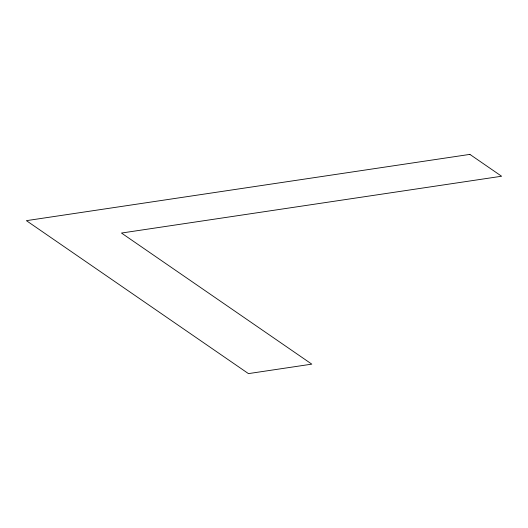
<?xml version="1.0" encoding="UTF-8"?>
<svg xmlns="http://www.w3.org/2000/svg" width="528" height="528" viewBox="0 0 528 528"><rect width="100%" height="100%" fill="white"/><g stroke="black" fill="none" stroke-linecap="round" stroke-linejoin="round"><path stroke-width="0.79" d="M469.88 154.387L26.4 220.658L248.45 373.613L311.804 364.142L121.473 233.046L501.6 176.24L469.88 154.387"/></g></svg>
